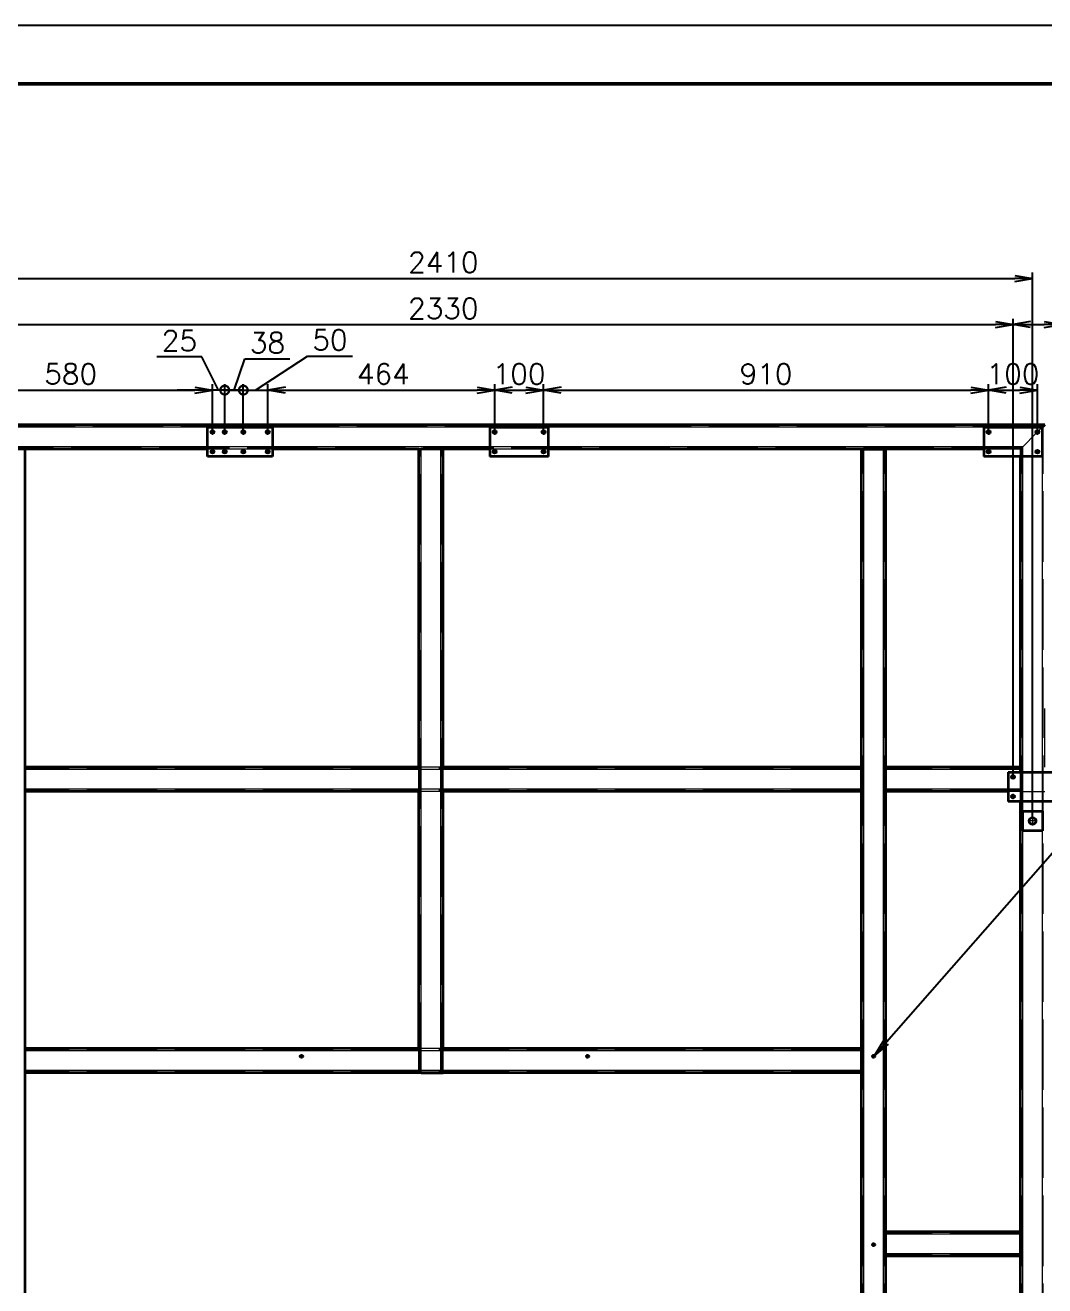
# Model space of a CAD drawing. Header units: millimetres. Extents: x -73083 to 81340, y -6859 to 6812.
# Drawn here: x -44461 to -42376, y -4388 to -1810 of the extents above; entities that cross this region are included whole.
import ezdxf

# ---------------------------------------------------------------- set-up
doc = ezdxf.new("R2010")
doc.units = ezdxf.units.MM
for name, pattern in [('AM_ISO02W050', [7.5, 6, -1.5]), ('AM_ISO08W050', [18, 12, -1.5, 3, -1.5]), ('DASHDOT', [18.5, 12, -3, 0.5, -3]), ('DASHED', [15, 12, -3])]:
    doc.linetypes.add(name, pattern=pattern)
doc.layers.add('A3', color=7, linetype='Continuous', plot=False)
for name, color, linetype, lineweight in [('AM_7', 2, 'AM_ISO08W050', 25), ('AM_HID', 1, 'AM_ISO02W050', 25), ('AM_VIS', 7, 'Continuous', 50)]:
    doc.layers.add(name, color=color, linetype=linetype, lineweight=lineweight)
doc.layers.add('word_dim', color=253, linetype='Continuous')
doc.styles.get("Standard").update_dxf_attribs({"font": 'romans.shx', "bigfont": 'bigfont.shx'})
doc.dimstyles.new('STANDARD1-12', dxfattribs={"dimscale": 12, "dimtxt": 3.5, "dimasz": 3, "dimexe": 1, "dimexo": 0, "dimgap": 1, "dimtad": 3, "dimdec": 1, "dimdsep": 46, "dimtxsty": 'Standard', "dimblk1": 'OPEN', "dimblk2": 'OPEN', "dimsah": 1, "dimcen": 0, "dimclrd": 256, "dimclre": 256, "dimclrt": 3, "dimadec": 0, "dimazin": 0, "dimtfac": 1, "dimtdec": 1, "dimtmove": 0, "dimatfit": 3, "dimldrblk": 'OPEN', "dimfxl": 0, "dimtolj": 1, "dimtzin": 0, "dimarcsym": 0})

# ---------------------------------------------------------------- blocks, each defined once
blk = doc.blocks.new('_Open')
at = {"color": 0, "lineweight": -2}
for p, q in [((-1, 0.167), (0, 0)), ((-1, -0.167), (0, 0)), ((0, 0), (-1, 0))]:
    blk.add_line(p, q, dxfattribs=at)
blk = doc.blocks.new('*D378')
at = {"layer": 'DEFPOINTS', "color": 0, "ltscale": 2}
for p in [(-43501, -2556.3), (-43965, -2637.8), (-43501, -2637.9)]:
    blk.add_point(p, dxfattribs=at)
at = {"layer": 'word_dim', "lineweight": -2, "ltscale": 2}
for p, q in [((-43965, -2637.8), (-43965, -2544.3)), ((-43501, -2637.9), (-43501, -2544.3)), ((-43929, -2556.3), (-43537, -2556.3))]:
    blk.add_line(p, q, dxfattribs=at)
at = {"layer": 'word_dim', "lineweight": -2, "ltscale": 2, "xscale": 36, "yscale": 36, "zscale": 36, "rotation": 180}
blk.add_blockref('_Open', (-43965, -2556.3), dxfattribs=at)
at = {"layer": 'word_dim', "lineweight": -2, "ltscale": 2, "xscale": 36, "yscale": 36, "zscale": 36}
blk.add_blockref('_Open', (-43501, -2556.3), dxfattribs=at)
at = {"layer": 'word_dim', "color": 3, "ltscale": 2, "insert": (-43728.7, -2523.3), "char_height": 42, "attachment_point": 5}
blk.add_mtext('\\A1;464', dxfattribs=at)
blk = doc.blocks.new('*D379')
at = {"layer": 'DEFPOINTS', "color": 0, "ltscale": 2}
for p in [(-43401, -2556.3), (-43501, -2637.9), (-43401, -2637.9)]:
    blk.add_point(p, dxfattribs=at)
at = {"layer": 'word_dim', "lineweight": -2, "ltscale": 2}
for p, q in [((-43501, -2637.9), (-43501, -2544.3)), ((-43401, -2637.9), (-43401, -2544.3)), ((-43465, -2556.3), (-43437, -2556.3))]:
    blk.add_line(p, q, dxfattribs=at)
at = {"layer": 'word_dim', "lineweight": -2, "ltscale": 2, "xscale": 36, "yscale": 36, "zscale": 36, "rotation": 180}
blk.add_blockref('_Open', (-43501, -2556.3), dxfattribs=at)
at = {"layer": 'word_dim', "lineweight": -2, "ltscale": 2, "xscale": 36, "yscale": 36, "zscale": 36}
blk.add_blockref('_Open', (-43401, -2556.3), dxfattribs=at)
at = {"layer": 'word_dim', "color": 3, "ltscale": 2, "insert": (-43451, -2523.3), "char_height": 42, "attachment_point": 5}
blk.add_mtext('\\A1;100', dxfattribs=at)
blk = doc.blocks.new('*D380')
at = {"layer": 'DEFPOINTS', "color": 0, "ltscale": 2}
for p in [(-42491, -2556.3), (-43401, -2637.9), (-42491, -2637.9)]:
    blk.add_point(p, dxfattribs=at)
at = {"layer": 'word_dim', "lineweight": -2, "ltscale": 2}
for p, q in [((-43401, -2637.9), (-43401, -2544.3)), ((-42491, -2637.9), (-42491, -2544.3)), ((-43365, -2556.3), (-42527, -2556.3))]:
    blk.add_line(p, q, dxfattribs=at)
at = {"layer": 'word_dim', "lineweight": -2, "ltscale": 2, "xscale": 36, "yscale": 36, "zscale": 36, "rotation": 180}
blk.add_blockref('_Open', (-43401, -2556.3), dxfattribs=at)
at = {"layer": 'word_dim', "lineweight": -2, "ltscale": 2, "xscale": 36, "yscale": 36, "zscale": 36}
blk.add_blockref('_Open', (-42491, -2556.3), dxfattribs=at)
at = {"layer": 'word_dim', "color": 3, "ltscale": 2, "insert": (-42946, -2523.3), "char_height": 42, "attachment_point": 5}
blk.add_mtext('\\A1;910', dxfattribs=at)
blk = doc.blocks.new('*D381')
at = {"layer": 'DEFPOINTS', "color": 0, "ltscale": 2}
for p in [(-42391, -2556.3), (-42491, -2637.9), (-42391, -2637.9)]:
    blk.add_point(p, dxfattribs=at)
at = {"layer": 'word_dim', "lineweight": -2, "ltscale": 2}
for p, q in [((-42491, -2637.9), (-42491, -2544.3)), ((-42391, -2637.9), (-42391, -2544.3)), ((-42455, -2556.3), (-42427, -2556.3))]:
    blk.add_line(p, q, dxfattribs=at)
at = {"layer": 'word_dim', "lineweight": -2, "ltscale": 2, "xscale": 36, "yscale": 36, "zscale": 36, "rotation": 180}
blk.add_blockref('_Open', (-42491, -2556.3), dxfattribs=at)
at = {"layer": 'word_dim', "lineweight": -2, "ltscale": 2, "xscale": 36, "yscale": 36, "zscale": 36}
blk.add_blockref('_Open', (-42391, -2556.3), dxfattribs=at)
at = {"layer": 'word_dim', "color": 3, "ltscale": 2, "insert": (-42441, -2523.3), "char_height": 42, "attachment_point": 5}
blk.add_mtext('\\A1;100', dxfattribs=at)
blk = doc.blocks.new('*D418')
at = {"layer": 'DEFPOINTS', "color": 0, "ltscale": 2}
for p in [(-42441, -2422.3), (-44771, -3342.9), (-42441, -3342.8)]:
    blk.add_point(p, dxfattribs=at)
at = {"layer": 'word_dim', "lineweight": -2, "ltscale": 2}
for p, q in [((-44771, -3342.9), (-44771, -2410.3)), ((-44735, -2422.3), (-42477, -2422.3)), ((-42441, -3342.8), (-42441, -2410.3))]:
    blk.add_line(p, q, dxfattribs=at)
at = {"layer": 'word_dim', "lineweight": -2, "ltscale": 2, "xscale": 36, "yscale": 36, "zscale": 36, "rotation": 180}
blk.add_blockref('_Open', (-44771, -2422.3), dxfattribs=at)
at = {"layer": 'word_dim', "lineweight": -2, "ltscale": 2, "xscale": 36, "yscale": 36, "zscale": 36}
blk.add_blockref('_Open', (-42441, -2422.3), dxfattribs=at)
at = {"layer": 'word_dim', "color": 3, "ltscale": 2, "insert": (-43606, -2389.3), "char_height": 42, "attachment_point": 5}
blk.add_mtext('\\A1;2330', dxfattribs=at)
blk = doc.blocks.new('*D419')
at = {"layer": 'DEFPOINTS', "color": 0, "ltscale": 2}
for p in [(-42341, -2422.3), (-42441, -3342.8), (-42341, -3342.8)]:
    blk.add_point(p, dxfattribs=at)
at = {"layer": 'word_dim', "lineweight": -2, "ltscale": 2}
for p, q in [((-42441, -3342.8), (-42441, -2410.3)), ((-42405, -2422.3), (-42377, -2422.3)), ((-42341, -3342.8), (-42341, -2410.3)), ((-42341, -2422.3), (-42179, -2422.3))]:
    blk.add_line(p, q, dxfattribs=at)
at = {"layer": 'word_dim', "lineweight": -2, "ltscale": 2, "xscale": 36, "yscale": 36, "zscale": 36, "rotation": 180}
blk.add_blockref('_Open', (-42441, -2422.3), dxfattribs=at)
at = {"layer": 'word_dim', "lineweight": -2, "ltscale": 2, "xscale": 36, "yscale": 36, "zscale": 36}
blk.add_blockref('_Open', (-42341, -2422.3), dxfattribs=at)
at = {"layer": 'word_dim', "color": 3, "ltscale": 2, "insert": (-42242, -2389.3), "char_height": 42, "attachment_point": 5}
blk.add_mtext('\\A1;100', dxfattribs=at)
blk = doc.blocks.new('*D424')
at = {"layer": 'DEFPOINTS', "color": 0, "ltscale": 2}
for p in [(-44078, -2556.3), (-44658, -2637.9), (-44078, -2637.8)]:
    blk.add_point(p, dxfattribs=at)
at = {"layer": 'word_dim', "lineweight": -2, "ltscale": 2}
for p, q in [((-44658, -2637.9), (-44658, -2544.3)), ((-44078, -2637.8), (-44078, -2544.3)), ((-44622, -2556.3), (-44114, -2556.3))]:
    blk.add_line(p, q, dxfattribs=at)
at = {"layer": 'word_dim', "lineweight": -2, "ltscale": 2, "xscale": 36, "yscale": 36, "zscale": 36, "rotation": 180}
blk.add_blockref('_Open', (-44658, -2556.3), dxfattribs=at)
at = {"layer": 'word_dim', "lineweight": -2, "ltscale": 2, "xscale": 36, "yscale": 36, "zscale": 36}
blk.add_blockref('_Open', (-44078, -2556.3), dxfattribs=at)
at = {"layer": 'word_dim', "color": 3, "ltscale": 2, "insert": (-44368, -2523.3), "char_height": 42, "attachment_point": 5}
blk.add_mtext('\\A1;580', dxfattribs=at)
blk = doc.blocks.new('_DotSmall')
at = {"color": 0, "linetype": 'ByBlock', "const_width": 0.5}
blk.add_lwpolyline([(-0.0625, 0, 1), (0.0625, 0, 1)], format="xyb", close=True, dxfattribs=at)
blk = doc.blocks.new('*D425')
at = {"layer": 'DEFPOINTS', "color": 0, "ltscale": 2}
for p in [(-44078, -2556.3), (-44078, -2637.8), (-44053, -2637.8)]:
    blk.add_point(p, dxfattribs=at)
at = {"layer": 'word_dim', "lineweight": -2, "ltscale": 2}
for p, q in [((-44099.7, -2488.3), (-44191.7, -2488.3)), ((-44065.5, -2556.3), (-44099.7, -2488.3)), ((-44078, -2637.8), (-44078, -2544.3)), ((-44053, -2637.8), (-44053, -2544.3)), ((-44114, -2556.3), (-44150, -2556.3)), ((-44053, -2556.3), (-44078, -2556.3)), ((-44053, -2556.3), (-44078, -2556.3)), ((-44053, -2556.3), (-44017, -2556.3))]:
    blk.add_line(p, q, dxfattribs=at)
at = {"layer": 'word_dim', "lineweight": -2, "ltscale": 2, "xscale": 36, "yscale": 36, "zscale": 36}
blk.add_blockref('_Open', (-44078, -2556.3), dxfattribs=at)
at = {"layer": 'word_dim', "lineweight": -2, "ltscale": 2, "xscale": 36, "yscale": 36, "zscale": 36, "rotation": 180}
blk.add_blockref('_DotSmall', (-44053, -2556.3), dxfattribs=at)
at = {"layer": 'word_dim', "color": 3, "ltscale": 2, "insert": (-44145.7, -2455.3), "char_height": 42, "attachment_point": 5}
blk.add_mtext('\\A1;25', dxfattribs=at)
blk = doc.blocks.new('*D426')
at = {"layer": 'DEFPOINTS', "color": 0, "ltscale": 2}
for p in [(-44015, -2556.3), (-44053, -2637.8), (-44015, -2637.8)]:
    blk.add_point(p, dxfattribs=at)
at = {"layer": 'word_dim', "lineweight": -2, "ltscale": 2}
for p, q in [((-44034, -2556.3), (-44011.6, -2492.5)), ((-44011.6, -2492.5), (-43919.6, -2492.5)), ((-44053, -2637.8), (-44053, -2544.3)), ((-44015, -2637.8), (-44015, -2544.3)), ((-44053, -2556.3), (-44015, -2556.3))]:
    blk.add_line(p, q, dxfattribs=at)
at = {"layer": 'word_dim', "lineweight": -2, "ltscale": 2, "xscale": 36, "yscale": 36, "zscale": 36, "rotation": 180}
blk.add_blockref('_DotSmall', (-44053, -2556.3), dxfattribs=at)
at = {"layer": 'word_dim', "lineweight": -2, "ltscale": 2, "xscale": 36, "yscale": 36, "zscale": 36}
blk.add_blockref('_DotSmall', (-44015, -2556.3), dxfattribs=at)
at = {"layer": 'word_dim', "color": 3, "ltscale": 2, "insert": (-43965.6, -2459.5), "char_height": 42, "attachment_point": 5}
blk.add_mtext('\\A1;38', dxfattribs=at)
blk = doc.blocks.new('*D427')
at = {"layer": 'DEFPOINTS', "color": 0, "ltscale": 2}
for p in [(-43965, -2556.3), (-44015, -2637.8), (-43965, -2637.8)]:
    blk.add_point(p, dxfattribs=at)
at = {"layer": 'word_dim', "lineweight": -2, "ltscale": 2}
for p, q in [((-43990, -2556.3), (-43883.8, -2486.8)), ((-43883.8, -2486.8), (-43791.8, -2486.8)), ((-44015, -2637.8), (-44015, -2544.3)), ((-43965, -2637.8), (-43965, -2544.3)), ((-44015, -2556.3), (-44051, -2556.3)), ((-44015, -2556.3), (-43965, -2556.3)), ((-44015, -2556.3), (-43965, -2556.3)), ((-43929, -2556.3), (-43893, -2556.3))]:
    blk.add_line(p, q, dxfattribs=at)
at = {"layer": 'word_dim', "lineweight": -2, "ltscale": 2, "xscale": 36, "yscale": 36, "zscale": 36}
blk.add_blockref('_DotSmall', (-44015, -2556.3), dxfattribs=at)
at = {"layer": 'word_dim', "lineweight": -2, "ltscale": 2, "xscale": 36, "yscale": 36, "zscale": 36, "rotation": 180}
blk.add_blockref('_Open', (-43965, -2556.3), dxfattribs=at)
at = {"layer": 'word_dim', "color": 3, "ltscale": 2, "insert": (-43837.8, -2453.8), "char_height": 42, "attachment_point": 5}
blk.add_mtext('\\A1;50', dxfattribs=at)
blk = doc.blocks.new('*D810')
at = {"layer": 'DEFPOINTS', "color": 0, "linetype": 'Continuous', "ltscale": 2}
for p in [(-42401, -2328.1), (-44811, -3428.2), (-42401, -3428.2)]:
    blk.add_point(p, dxfattribs=at)
at = {"layer": 'word_dim', "linetype": 'Continuous', "lineweight": -2, "ltscale": 2}
for p, q in [((-44811, -3428.2), (-44811, -2316.1)), ((-42401, -3428.2), (-42401, -2316.1)), ((-44775, -2328.1), (-42437, -2328.1))]:
    blk.add_line(p, q, dxfattribs=at)
at = {"layer": 'word_dim', "linetype": 'Continuous', "lineweight": -2, "ltscale": 2, "xscale": 36, "yscale": 36, "zscale": 36, "rotation": 180}
blk.add_blockref('_Open', (-44811, -2328.1), dxfattribs=at)
at = {"layer": 'word_dim', "linetype": 'Continuous', "lineweight": -2, "ltscale": 2, "xscale": 36, "yscale": 36, "zscale": 36}
blk.add_blockref('_Open', (-42401, -2328.1), dxfattribs=at)
at = {"layer": 'word_dim', "color": 3, "linetype": 'Continuous', "ltscale": 2, "insert": (-43606, -2295.1), "char_height": 42, "attachment_point": 5}
blk.add_mtext('\\A1;2410', dxfattribs=at)

msp = doc.modelspace()

# ---------------------------------------------------------------- linework, layer by layer
at = {"layer": 'A3', "linetype": 'Continuous'}
msp.add_lwpolyline([(-46427.25835, -1810.23226), (-39299.25835, -1810.23226), (-39299.25835, -6850.23226), (-46427.25835, -6850.23226)], close=True, dxfattribs=at)
at = {"layer": 'AM_7', "linetype": 'DASHDOT', "lineweight": 13, "ltscale": 12}
for p, q in [((-44073.69112, -2642.14816), (-44082.33224, -2642.14816)), ((-44078.01168, -2637.8276), (-44078.01168, -2646.46871)), ((-44048.69112, -2642.14816), (-44057.33224, -2642.14816)), ((-44053.01168, -2637.8276), (-44053.01168, -2646.46871)), ((-44010.69112, -2642.14803), (-44019.33224, -2642.14803)), ((-44015.01168, -2637.82748), (-44015.01168, -2646.46859)), ((-43960.69112, -2642.14791), (-43969.33224, -2642.14791)), ((-43965.01168, -2637.82736), (-43965.01168, -2646.46847)), ((-43496.7098, -2642.15926), (-43505.35091, -2642.15926)), ((-43501.03036, -2637.83871), (-43501.03036, -2646.47982)), ((-43396.7098, -2642.1589), (-43405.35091, -2642.1589)), ((-43401.03036, -2637.83834), (-43401.03036, -2646.47946)), ((-42486.7098, -2642.15646), (-42495.35091, -2642.15646)), ((-42491.03036, -2637.8359), (-42491.03036, -2646.47689)), ((-42386.7098, -2642.15609), (-42395.35091, -2642.15609)), ((-42391.03036, -2637.83553), (-42391.03036, -2646.47665)), ((-44078.01156, -2677.8276), (-44078.01156, -2686.46871)), ((-44053.01156, -2677.8276), (-44053.01156, -2686.46871)), ((-44015.01156, -2677.82748), (-44015.01156, -2686.46859)), ((-43965.01156, -2677.82736), (-43965.01156, -2686.46847)), ((-43501.03024, -2677.83871), (-43501.03024, -2686.47982)), ((-43401.03024, -2677.83834), (-43401.03024, -2686.47946)), ((-42491.03024, -2677.8359), (-42491.03024, -2686.47689)), ((-42391.03024, -2677.83553), (-42391.03024, -2686.47665)), ((-44073.691, -2682.14816), (-44082.33212, -2682.14816)), ((-44048.691, -2682.14816), (-44057.33212, -2682.14816)), ((-44010.691, -2682.14803), (-44019.33212, -2682.14803)), ((-43960.691, -2682.14791), (-43969.33212, -2682.14791)), ((-43496.70968, -2682.15926), (-43505.35079, -2682.15926)), ((-43396.70968, -2682.1589), (-43405.35079, -2682.1589)), ((-42486.70968, -2682.15646), (-42495.35079, -2682.15646)), ((-42386.70968, -2682.15609), (-42395.35079, -2682.15609)), ((-42436.70785, -3347.13925), (-42445.34896, -3347.13925)), ((-42441.0284, -3342.81869), (-42441.0284, -3351.4598)), ((-42436.70773, -3387.13925), (-42445.34884, -3387.13925)), ((-42441.02828, -3382.81875), (-42441.02828, -3391.4598)), ((-42392.04501, -3437.13906), (-42410.03048, -3437.13906)), ((-42401.03768, -3428.14626), (-42401.03768, -3446.1318))]:
    msp.add_line(p, q, dxfattribs=at)
at = {"layer": 'AM_7', "linetype": 'DASHDOT', "lineweight": 13, "ltscale": 0.159802}
for p, q in [((-43896.0267, -3915.22811), (-43896.0267, -3921.6202)), ((-43311.0267, -3915.22494), (-43311.0267, -3921.61703)), ((-42726.0267, -3915.22482), (-42726.0267, -3921.61691)), ((-43892.83065, -3918.42416), (-43899.22274, -3918.42416)), ((-43307.83065, -3918.42098), (-43314.22274, -3918.42098)), ((-42722.83065, -3918.42086), (-42729.22274, -3918.42086)), ((-42722.82955, -4303.42086), (-42729.22164, -4303.42086)), ((-42726.0256, -4300.22482), (-42726.0256, -4306.61691))]:
    msp.add_line(p, q, dxfattribs=at)
at = {"layer": 'AM_HID', "linetype": 'DASHED', "lineweight": 13, "ltscale": 12}
for p, q in [((-42501.06429, -2627.15646), (-42501.06393, -2677.14437)), ((-42381.06393, -2677.14352), (-42381.06429, -2627.15609)), ((-42379.03085, -2630.15609), (-44833.03109, -2630.16305)), ((-42381.03109, -2632.15609), (-44831.03133, -2632.16305)), ((-43955.01168, -2632.16049), (-44088.01168, -2632.16085)), ((-42421.03072, -2672.15621), (-42393.3807, -2644.50594)), ((-42421.03036, -2672.15621), (-42393.38046, -2644.50619)), ((-42388.6805, -2639.80587), (-42381.03085, -2632.15609)), ((-42388.68026, -2639.80599), (-42381.03048, -2632.15609)), ((-42381.0234, -5247.15609), (-42381.03072, -2632.15609)), ((-42381.03036, -2692.15609), (-42381.03048, -2632.15609)), ((-42379.02316, -5247.15609), (-42379.03048, -2630.15609)), ((-42421.03097, -2672.15621), (-44791.03121, -2672.1628)), ((-42423.03072, -2674.15621), (-44789.03085, -2674.1628)), ((-43955.01156, -2672.16049), (-44088.01156, -2672.16085)), ((-43955.01156, -2677.16049), (-44088.01156, -2677.16085)), ((-43931.06405, -2677.14218), (-44051.06405, -2677.14303)), ((-43606.03439, -2677.15951), (-43656.03439, -2677.15963)), ((-43653.02401, -3952.15365), (-43653.03439, -2677.15292)), ((-43651.02425, -3952.15365), (-43651.03463, -2677.15292)), ((-43611.02425, -3952.15353), (-43611.03463, -2677.15255)), ((-43609.02401, -3952.15341), (-43609.03439, -2677.15255)), ((-43391.03024, -2672.1589), (-43511.03024, -2672.15926)), ((-43391.03024, -2677.1589), (-43511.03024, -2677.15926)), ((-43191.06387, -2677.14279), (-43311.06387, -2677.14352)), ((-42748.00741, -5247.15707), (-42748.01461, -2677.15707)), ((-42746.00802, -5247.15707), (-42746.01522, -2677.15707)), ((-42706.00802, -5247.15707), (-42706.01522, -2677.15695)), ((-42704.00741, -5247.15707), (-42704.01461, -2677.15695)), ((-42421.03072, -2672.15621), (-42501.03024, -2672.15646)), ((-42426.03072, -2677.15621), (-42501.03024, -2677.15646)), ((-42421.03072, -2672.15621), (-42426.03072, -2677.15621)), ((-42426.03036, -2677.15621), (-42421.03036, -2672.15621)), ((-42426.03036, -2692.15621), (-42426.03036, -2677.15621)), ((-42423.02316, -5247.15609), (-42423.03036, -2674.15621)), ((-42421.0234, -5247.15609), (-42421.0306, -2672.15621)), ((-42421.03036, -2692.15621), (-42421.03036, -2672.15621)), ((-42376.05673, -3327.13253), (-42376.05648, -3207.13253)), ((-42751.02682, -3332.14449), (-44461.02682, -3332.15609)), ((-42751.02657, -3330.14449), (-44461.02657, -3330.15609)), ((-43606.02908, -3327.15035), (-43656.02908, -3327.1506)), ((-43656.02871, -3377.1506), (-43656.02908, -3327.1506)), ((-43606.02871, -3377.15029), (-43606.02908, -3327.15035)), ((-42426.02877, -3332.14303), (-42701.02877, -3332.14376)), ((-42701.0129, -3327.14376), (-42701.02853, -3327.14376)), ((-42426.02853, -3330.14303), (-42701.02853, -3330.14376)), ((-42701.01278, -3377.14382), (-42701.0129, -3327.14376)), ((-42426.05673, -3327.14303), (-42426.05673, -3377.13241)), ((-42426.0284, -3397.13925), (-42426.02853, -3327.14303)), ((-42426.0284, -3372.14309), (-42426.0284, -3337.13925)), ((-42421.02828, -3397.13925), (-42421.0284, -3337.13925)), ((-42381.02828, -3397.13912), (-42381.0284, -3337.13912)), ((-42376.02877, -3327.13253), (-42376.05673, -3327.13253)), ((-42751.02657, -3372.14449), (-44461.02657, -3372.15603)), ((-42751.02633, -3374.14449), (-44461.02633, -3374.15603)), ((-42426.02865, -3372.14309), (-42701.02865, -3372.14382)), ((-42426.0284, -3374.14309), (-42701.0284, -3374.14382)), ((-42426.0284, -3372.14309), (-42451.02828, -3372.14315)), ((-42426.0284, -3377.14309), (-42426.0284, -3372.14309)), ((-43606.02871, -3377.15029), (-43656.02871, -3377.1506)), ((-42701.0129, -3377.14382), (-42701.0284, -3377.14382)), ((-42426.0284, -3377.14309), (-42451.02828, -3377.14315)), ((-42426.05673, -3377.13241), (-42376.02865, -3377.13253)), ((-42421.02816, -3457.13925), (-42421.02828, -3417.13925)), ((-42751.02316, -3907.14889), (-44461.02316, -3907.15817)), ((-42751.02291, -3905.14889), (-44461.02291, -3905.15804)), ((-43606.02444, -3902.15341), (-43656.02444, -3902.15377)), ((-43656.02401, -3952.15377), (-43656.02444, -3902.15377)), ((-43606.02401, -3952.15341), (-43606.02444, -3902.15341)), ((-42751.02291, -3947.14889), (-44461.02291, -3947.15817)), ((-42751.02267, -3949.14889), (-44461.02267, -3949.15804)), ((-42701.01009, -4327.14327), (-42701.01022, -4277.14327)), ((-42426.01058, -4277.14132), (-42426.02584, -4277.14132)), ((-42426.02572, -4327.14132), (-42426.02584, -4277.14132)), ((-42426.01119, -4282.14132), (-42701.01119, -4282.14327)), ((-42426.01058, -4280.14132), (-42701.01058, -4280.14327)), ((-42426.01083, -4322.14132), (-42701.01083, -4322.14327)), ((-42426.01022, -4324.14132), (-42701.01022, -4324.14327)), ((-42426.01022, -4327.14132), (-42426.02572, -4327.14132))]:
    msp.add_line(p, q, dxfattribs=at)
at = {"layer": 'AM_VIS', "linetype": 'Continuous'}
msp.add_line((-46127.25835, -1930.23226), (-39419.25835, -1930.23226), dxfattribs=at)
at = {"layer": 'AM_VIS', "lineweight": 35, "ltscale": 12}
for p, q in [((-42376.03085, -2627.15609), (-44836.03109, -2627.16305)), ((-44051.06442, -2627.14303), (-43931.06442, -2627.14218)), ((-44051.06442, -2627.14303), (-44051.06442, -2627.16085)), ((-43931.06442, -2627.16049), (-43931.06442, -2627.14218)), ((-43311.06417, -2627.14352), (-43191.06417, -2627.14279)), ((-43311.06417, -2627.14352), (-43311.06417, -2627.15878)), ((-43191.06417, -2627.15841), (-43191.06417, -2627.14279)), ((-42501.06429, -2627.14437), (-42381.06429, -2627.14352)), ((-42501.06429, -2627.14437), (-42501.06429, -2627.15646)), ((-42381.06429, -2627.15609), (-42381.06429, -2627.14352)), ((-42376.03085, -2627.15609), (-42381.03085, -2632.15609)), ((-42381.03048, -2632.15609), (-42376.03048, -2627.15609)), ((-44088.0118, -2632.14828), (-43955.0118, -2632.14779)), ((-44088.01156, -2692.14828), (-44088.0118, -2632.14828)), ((-43955.0118, -2632.14779), (-43955.01156, -2692.14779)), ((-43511.03036, -2632.15926), (-43391.03036, -2632.1589)), ((-43511.03036, -2632.15926), (-43511.03024, -2692.15926)), ((-43391.03024, -2692.1589), (-43391.03036, -2632.1589)), ((-42501.03036, -2632.15646), (-42381.03036, -2632.15609)), ((-42501.03036, -2632.15646), (-42501.03024, -2692.15646)), ((-42393.3807, -2644.50594), (-42388.6805, -2639.80587)), ((-42393.38046, -2644.50619), (-42388.68026, -2639.80599)), ((-42381.03024, -2692.15609), (-42381.03036, -2632.15609)), ((-44088.01156, -2677.16085), (-44648.01058, -2677.16244)), ((-44461.02364, -5242.15951), (-44461.03097, -2677.16195)), ((-43656.03439, -2677.15963), (-43955.01156, -2677.16049)), ((-43656.02908, -3327.1506), (-43656.03439, -2677.15292)), ((-43656.03439, -2677.15292), (-43651.03439, -2677.15292)), ((-43611.03439, -2677.15255), (-43651.03439, -2677.15292)), ((-43611.03439, -2677.15255), (-43606.03439, -2677.15255)), ((-43606.02908, -3327.15035), (-43606.03439, -2677.15255)), ((-43511.03024, -2677.15926), (-43606.03439, -2677.15951)), ((-42501.03024, -2677.15646), (-43391.03024, -2677.1589)), ((-42751.01473, -2677.15719), (-42746.01461, -2677.15707)), ((-42751.00741, -5242.14559), (-42751.01473, -2677.15719)), ((-42746.01461, -2677.15707), (-42706.01461, -2677.15695)), ((-42706.01461, -2677.15695), (-42701.01473, -2677.15695)), ((-42701.0129, -3327.14376), (-42701.01473, -2677.15695)), ((-43955.01156, -2692.14779), (-44088.01156, -2692.14828)), ((-43391.03024, -2692.1589), (-43511.03024, -2692.15926)), ((-42381.03024, -2692.15609), (-42501.03024, -2692.15646)), ((-42426.02853, -3327.14303), (-42426.03036, -2692.15621)), ((-42426.05648, -3207.13241), (-42426.05673, -3327.14303)), ((-42426.02889, -3207.13241), (-42426.05648, -3207.13241)), ((-43656.02908, -3327.1506), (-44461.02657, -3327.15609)), ((-44461.02657, -3332.15609), (-44461.02657, -3327.15609)), ((-44461.02633, -3372.15603), (-44461.02657, -3332.15609)), ((-42751.02657, -3327.14449), (-43606.02908, -3327.15035)), ((-42751.02657, -3332.14449), (-42751.02657, -3327.14449)), ((-42751.02621, -3372.14449), (-42751.02657, -3332.14449)), ((-42701.02853, -3332.14376), (-42701.02853, -3327.14376)), ((-42701.0284, -3372.14382), (-42701.02853, -3332.14376)), ((-42426.02853, -3327.14303), (-42701.0129, -3327.14376)), ((-42451.0284, -3337.13937), (-42331.0284, -3337.139)), ((-42451.0284, -3337.13937), (-42451.02816, -3397.13931)), ((-42426.02853, -3332.14303), (-42426.02853, -3327.14303)), ((-42426.0284, -3337.13925), (-42426.02853, -3332.14303)), ((-44461.02621, -3377.15603), (-44461.02633, -3372.15603)), ((-42751.02621, -3377.14449), (-42751.02633, -3372.14449)), ((-42701.0284, -3377.14382), (-42701.0284, -3372.14382)), ((-43656.02871, -3377.1506), (-44461.02621, -3377.15603)), ((-43656.02444, -3902.15377), (-43656.02871, -3377.1506)), ((-42751.02621, -3377.14449), (-43606.02871, -3377.15029)), ((-43606.02444, -3902.15341), (-43606.02871, -3377.15029)), ((-42451.02828, -3377.14315), (-42701.0129, -3377.14382)), ((-42701.01022, -4277.14327), (-42701.01278, -3377.14382)), ((-42331.02816, -3397.13894), (-42451.02816, -3397.13931)), ((-42426.02584, -4277.14132), (-42426.0284, -3397.13925)), ((-42421.03793, -3417.13918), (-42381.03793, -3417.13888)), ((-42421.03756, -3457.13918), (-42421.03793, -3417.13918)), ((-42381.03793, -3417.13888), (-42381.03756, -3457.13888)), ((-42381.03756, -3457.13888), (-42421.03756, -3457.13918)), ((-43656.02444, -3902.15377), (-44461.02291, -3902.15804)), ((-44461.02291, -3907.15804), (-44461.02291, -3902.15804)), ((-44461.02267, -3947.15804), (-44461.02291, -3907.15804)), ((-42751.02291, -3902.14889), (-43606.02444, -3902.15341)), ((-42751.02291, -3907.14889), (-42751.02291, -3902.14889)), ((-42751.02267, -3947.14889), (-42751.02291, -3907.14889)), ((-44461.02267, -3952.15804), (-44461.02267, -3947.15804)), ((-42751.02267, -3952.14889), (-44461.02267, -3952.15804)), ((-43651.02395, -3952.15365), (-43656.02401, -3952.15377)), ((-43651.02395, -3952.15365), (-43611.02395, -3952.15353)), ((-43611.02395, -3952.15353), (-43606.02401, -3952.15341)), ((-42751.02267, -3952.14889), (-42751.02267, -3947.14889)), ((-42426.02584, -4277.14132), (-42701.01058, -4277.14327)), ((-42701.01058, -4282.14327), (-42701.01058, -4277.14327)), ((-42426.01058, -4282.14132), (-42426.01058, -4277.14132)), ((-42701.01022, -4322.14327), (-42701.01046, -4282.14327)), ((-42426.01022, -4322.14132), (-42426.01046, -4282.14132)), ((-42701.01022, -4327.14327), (-42701.01034, -4322.14327)), ((-42426.02572, -4327.14132), (-42701.01022, -4327.14327)), ((-42701.00741, -5242.1451), (-42701.01009, -4327.14327)), ((-42426.02316, -5242.14291), (-42426.02572, -4327.14132)), ((-42426.01022, -4327.14132), (-42426.01034, -4322.14132))]:
    msp.add_line(p, q, dxfattribs=at)
at = {"layer": 'AM_VIS', "lineweight": 13, "ltscale": 12}
for p, q in [((-44088.01168, -2632.16085), (-44831.03097, -2632.16305)), ((-42381.03085, -2632.15609), (-43955.01168, -2632.16049)), ((-44088.01156, -2672.16085), (-44648.01058, -2672.16244)), ((-43511.03024, -2672.15926), (-43955.01156, -2672.16049)), ((-43651.02395, -3952.15365), (-43651.03439, -2677.15292)), ((-43611.02395, -3952.15353), (-43611.03439, -2677.15255)), ((-42501.03024, -2672.15646), (-43391.03024, -2672.1589)), ((-42746.00741, -5247.14071), (-42746.01461, -2677.15707)), ((-42706.00741, -5247.14047), (-42706.01461, -2677.15695)), ((-42421.0284, -3337.13925), (-42421.03036, -2692.15621)), ((-42381.0284, -3337.13912), (-42381.03036, -2692.15609)), ((-42751.02657, -3332.14449), (-44461.02657, -3332.15609)), ((-42426.02853, -3332.14303), (-42701.02853, -3332.14376)), ((-42751.02621, -3372.14449), (-44461.02633, -3372.15603)), ((-42451.02828, -3372.14315), (-42701.0284, -3372.14382)), ((-42421.02828, -3417.13925), (-42421.02828, -3397.13925)), ((-42381.02303, -5247.14266), (-42381.02828, -3397.13912)), ((-42421.02303, -5247.15609), (-42421.02816, -3457.13925)), ((-42751.02291, -3907.14889), (-44461.02291, -3907.15804)), ((-42751.02267, -3947.14889), (-44461.02267, -3947.15804)), ((-42426.01046, -4282.14132), (-42701.01046, -4282.14327)), ((-42426.01022, -4322.14132), (-42701.01022, -4322.14327))]:
    msp.add_line(p, q, dxfattribs=at)
for centre, radius in [((-44078.01168, -2642.14816), 4), ((-44053.01168, -2642.14816), 4), ((-44015.01168, -2642.14803), 4), ((-43965.01168, -2642.14791), 4), ((-43501.03036, -2642.15926), 4), ((-43401.03036, -2642.1589), 4), ((-42491.03036, -2642.15646), 4), ((-42391.03036, -2642.15609), 4), ((-44078.01156, -2682.14816), 4), ((-44053.01156, -2682.14816), 4), ((-44015.01156, -2682.14803), 4), ((-43965.01156, -2682.14791), 4), ((-43501.03024, -2682.15926), 4), ((-43401.03024, -2682.1589), 4), ((-42491.03024, -2682.15646), 4), ((-42391.03024, -2682.15609), 4), ((-42441.0284, -3347.13925), 4), ((-42441.02828, -3387.13925), 4), ((-42401.03768, -3437.13906), 8)]:
    msp.add_circle(centre, radius, dxfattribs=at)
at = {"layer": 'AM_VIS', "lineweight": 35, "ltscale": 12}
for centre, radius in [((-44078.01168, -2642.14816), 3.3235), ((-44053.01168, -2642.14816), 3.3235), ((-44015.01168, -2642.14803), 3.3235), ((-43965.01168, -2642.14791), 3.3235), ((-43501.03036, -2642.15926), 3.3235), ((-43401.03036, -2642.1589), 3.3235), ((-42491.03036, -2642.15646), 3.3235), ((-42391.03036, -2642.15609), 3.3235), ((-44078.01156, -2682.14816), 3.3235), ((-44053.01156, -2682.14816), 3.3235), ((-44015.01156, -2682.14803), 3.3235), ((-43965.01156, -2682.14791), 3.3235), ((-43501.03024, -2682.15926), 3.3235), ((-43401.03024, -2682.1589), 3.3235), ((-42491.03024, -2682.15646), 3.3235), ((-42391.03024, -2682.15609), 3.3235), ((-42441.0284, -3347.13925), 3.3235), ((-42441.02828, -3387.13925), 3.3235), ((-42401.03768, -3437.13906), 6.9175)]:
    msp.add_circle(centre, radius, dxfattribs=at)
at = {"layer": 'AM_VIS', "lineweight": 35}
for centre in [(-43896.0267, -3918.42416), (-43311.0267, -3918.42098), (-42726.0267, -3918.42086), (-42726.0256, -4303.42086)]:
    msp.add_circle(centre, 2.4585, dxfattribs=at)

# ---------------------------------------------------------------- dimensions: what is measured, and where the dimension line sits
at = {"layer": 'word_dim', "linetype": 'Continuous', "ltscale": 2}
dim = msp.add_linear_dim(base=(-42401.04012, -2328.07993), p1=(-44811.03854, -3428.18693), p2=(-42401.04012, -3428.16727), dimstyle='STANDARD1-12', dxfattribs=at)
dim.commit()
dim.dimension.update_dxf_attribs({"geometry": '*D810', "text_midpoint": (-43606.03933, -2295.07993)})
at = {"layer": 'word_dim', "ltscale": 2}
for base, p1, p2, picture, middle in [((-42441.03085, -2422.32347), (-44771.03133, -3342.85886), (-42441.03085, -3342.8397), '*D418', (-43606.03109, -2389.32347)), ((-42341.03072, -2422.32347), (-42441.03085, -3342.8397), (-42341.03072, -3342.83945), '*D419', (-42242.03072, -2389.32347)), ((-44078.01412, -2556.33485), (-44658.01315, -2637.86301), (-44078.01412, -2637.84861), '*D424', (-44368.01363, -2523.33485))]:
    dim = msp.add_linear_dim(base=base, p1=p1, p2=p2, dimstyle='STANDARD1-12', dxfattribs=at)
    dim.commit()
    dim.dimension.update_dxf_attribs({"geometry": picture, "text_midpoint": middle})
for base, p1, p2, override, picture, middle in [((-44078.01412, -2556.33485), (-44053.01412, -2637.84861), (-44078.01412, -2637.84861), {"dimblk1": 'DotSmall', "dimblk2": 'Open', "dimtmove": 1}, '*D425', (-44111.74256, -2488.33638)), ((-44015.01412, -2556.33485), (-44053.01412, -2637.84861), (-44015.01412, -2637.84849), {"dimblk1": 'DotSmall', "dimblk2": 'DotSmall', "dimtmove": 1}, '*D426', (-43999.62172, -2492.46998)), ((-43965.01412, -2556.33485), (-44015.01412, -2637.84849), (-43965.01412, -2637.84836), {"dimblk1": 'DotSmall', "dimtmove": 1}, '*D427', (-43871.84299, -2486.78401)), ((-42391.0328, -2556.33485), (-42491.0328, -2637.86338), (-42391.0328, -2637.86338), {"dimtmove": 1}, '*D381', (-42441.03085, -2556.33485))]:
    dim = msp.add_linear_dim(base=base, p1=p1, p2=p2, dimstyle='STANDARD1-12', override=override, dxfattribs=at)
    dim.commit()
    dim.dimension.update_dxf_attribs({"geometry": picture, "text_midpoint": middle, "dimtype": 160})
for base, p1, p2, picture, middle in [((-43501.0328, -2556.33485), (-43965.01412, -2637.84836), (-43501.0328, -2637.86338), '*D378', (-43728.65984, -2556.33485)), ((-43401.0328, -2556.33485), (-43501.0328, -2637.86338), (-43401.0328, -2637.86338), '*D379', (-43451.0328, -2556.33485))]:
    dim = msp.add_linear_dim(base=base, p1=p1, p2=p2, dimstyle='STANDARD1-12', dxfattribs=at)
    dim.commit()
    dim.dimension.update_dxf_attribs({"geometry": picture, "text_midpoint": middle, "dimtype": 160})
dim = msp.add_linear_dim(base=(-42491.0328, -2556.33485), p1=(-43401.0328, -2637.86338), p2=(-42491.0328, -2637.86338), dimstyle='STANDARD1-12', override={"dimtmove": 1}, dxfattribs=at)
dim.commit()
dim.dimension.update_dxf_attribs({"geometry": '*D380', "text_midpoint": (-42946.0328, -2523.33485)})

# ---------------------------------------------------------------- leaders
at = {"layer": 'word_dim', "linetype": 'Continuous', "ltscale": 2, "annotation_type": 0, "has_hookline": 1, "hookline_direction": 0, "text_width": 532.4}
msp.add_leader([(-42724.40408, -3916.57388), (-42098.05134, -3203.61437), (-42062.05134, -3203.61437)], dimstyle='STANDARD1-12', override={"dimarcsym": 1}, dxfattribs=at)

doc.saveas('drawing.dxf')
